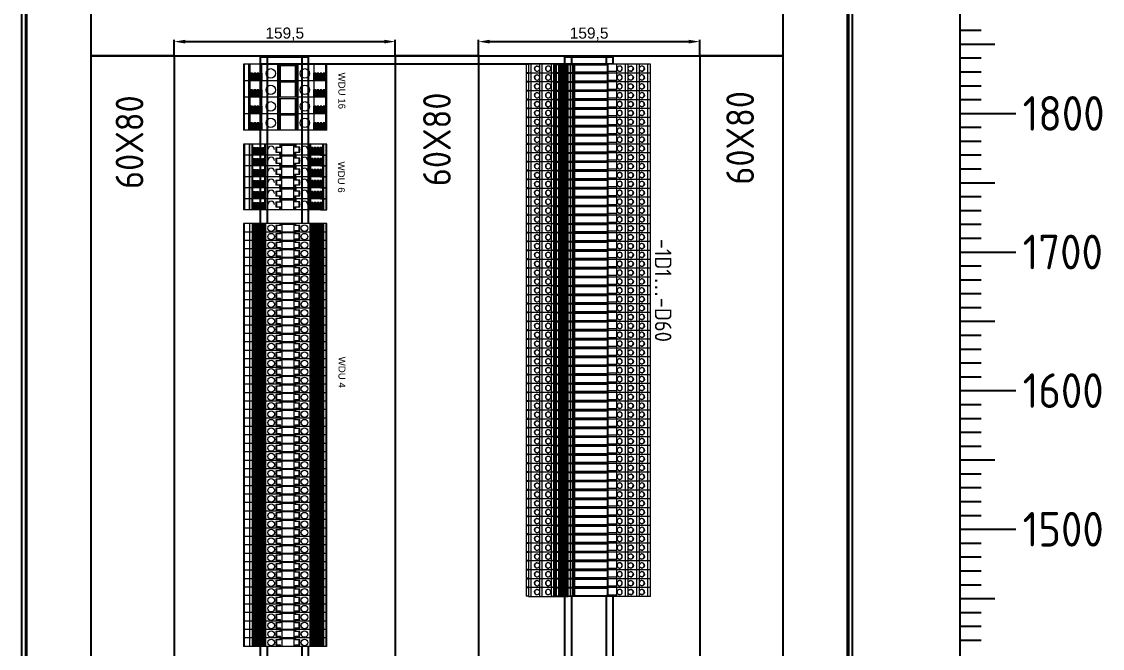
# Model space of a CAD drawing. Header units: millimetres. Extents: x 41350 to 54029, y 25852 to 34717.
# Drawn here: x 51174 to 51953, y 33180 to 33632 of the extents above; entities that cross this region are included whole.
import ezdxf
from ezdxf.enums import TextEntityAlignment as Align

# ---------------------------------------------------------------- set-up
doc = ezdxf.new("R2010")
doc.units = ezdxf.units.MM
doc.set_wipeout_variables(frame=1)
doc.layers.add('! NO PLOT !', color=7, linetype='Continuous', true_color=0xff75dd, plot=False)
doc.layers.add('000-PI-Oprema', color=30, linetype='Continuous', lineweight=5)
doc.layers.add('SI-ORMAR-Tekst', color=7, linetype='Continuous', lineweight=5)
for name, color, linetype in [('000-PI-ORMAR', 2, 'Continuous'), ('002-PI-Kabelska kanalica', 150, 'Continuous'), ('004-PI-DIN Šina', 3, 'Continuous')]:
    doc.layers.add(name, color=color, linetype=linetype)
doc.styles.add('PI0', font='isocpeur.ttf', dxfattribs={"width": 0.9})
doc.styles.get("Standard").update_dxf_attribs({"font": 'arial.ttf'})
doc.dimstyles.new('ISO-25-lb', dxfattribs={"dimtxt": 8, "dimasz": 8, "dimexe": 1.25, "dimexo": 0.625, "dimtad": 1, "dimtxsty": 'Standard', "dimcen": 5, "dimadec": 0, "dimazin": 0, "dimtfac": 1, "dimtmove": 0, "dimatfit": 3, "dimfxl": 1, "dimarcsym": 0})

# ---------------------------------------------------------------- blocks, each defined once
blk = doc.blocks.new('TERMSERIES TRS 230VUC 1CO')
blk.add_wipeout([(-3.2, 42.73), (3.2, 42.73), (3.2, -45.25), (2.9, -45.25), (2.9, -46.82), (-3.2, -46.77)]).dxf.layer = '000-PI-Oprema'
at = {"layer": '000-PI-Oprema'}
for p, q in [((3.2, 42.73), (-3.2, 42.73)), ((-3.2, 42.73), (-3.2, -16.07)), ((3.2, 42.73), (-3.2, 42.73)), ((3.2, 40.78), (-3.2, 40.78)), ((3.2, 42.73), (3.2, -16.07)), ((3.2, 34.73), (-3.2, 34.73)), ((3.2, 34.73), (-3.2, 34.73)), ((3.2, 32.78), (-3.2, 32.78)), ((3.2, 26.73), (-3.2, 26.73)), ((3.2, 26.73), (-3.2, 26.73)), ((3.2, 24.78), (-3.2, 24.78)), ((-3.2, 18.24), (3.2, 18.24)), ((1.9, 12.02), (1.9, 18.24)), ((-3.2, 12.02), (1.9, 12.02)), ((-3.2, 12.02), (1.9, 12.02)), ((-3.2, 12.01), (-2.6, 12.01)), ((-3.2, 10.94), (-2.6, 10.94)), ((-2.6, 12.01), (-2.6, -12.01)), ((2.6, 11.94), (-2.6, 11.94)), ((2.4, 11.84), (-2.6, 11.84)), ((1.9, 12.02), (3.2, 12.02)), ((2.4, -12.01), (2.4, 11.84)), ((3.2, 12.01), (2.6, 12.01)), ((2.6, 12.01), (2.6, 10.94)), ((2.6, 10.94), (3.2, 10.94)), ((-3.05, -15.06), (-3.2, -15.06)), ((-3.05, -12.01), (3.05, -12.01)), ((-3.05, -12.02), (3.05, -12.02)), ((-3.05, -12.12), (3.05, -12.12)), ((3.05, -12.18), (-3.05, -12.18)), ((-3.05, -12.2), (-3.05, -12.21)), ((-3.05, -12.31), (3.05, -12.31)), ((3.05, -12.41), (-3.05, -12.41)), ((-3.05, -12.43), (-3.05, -12.43)), ((-3.05, -12.53), (3.05, -12.53)), ((3.05, -12.62), (-3.05, -12.62)), ((-3.05, -12.64), (-3.05, -12.64)), ((-3.05, -12.74), (3.05, -12.74)), ((3.05, -12.81), (-3.05, -12.81)), ((-3.05, -12.82), (-3.05, -12.82)), ((3.05, -12.92), (-3.05, -12.92)), ((3.05, -12.98), (-3.05, -12.98)), ((-3.05, -12.99), (-3.05, -12.99)), ((3.05, -13.08), (-3.05, -13.08)), ((3.05, -13.13), (-3.05, -13.13)), ((3.05, -13.23), (-3.05, -13.23)), ((3.05, -13.26), (-3.05, -13.26)), ((3.05, -13.35), (-3.05, -13.35)), ((3.05, -13.37), (-3.05, -13.37)), ((3.05, -13.45), (-3.05, -13.45)), ((-3.05, -13.45), (-3.05, -13.47)), ((3.05, -13.47), (-3.05, -13.47)), ((-3.05, -15.15), (3.05, -15.15)), ((-3.05, -16.81), (-3.05, -15.18)), ((3.05, -12.21), (3.05, -12.2)), ((3.05, -12.43), (3.05, -12.43)), ((3.05, -12.64), (3.05, -12.64)), ((3.05, -12.82), (3.05, -12.82)), ((3.05, -12.99), (3.05, -12.99)), ((3.05, -13.47), (3.05, -13.45)), ((3.05, -15.06), (3.2, -15.06)), ((3.05, -15.22), (3.05, -16.81)), ((-3.2, -16.12), (-3.05, -16.12)), ((-3.05, -16.12), (-3.2, -16.12)), ((-3.2, -16.52), (-3.2, -16.7)), ((-3.05, -16.52), (-3.2, -16.52)), ((-3.2, -16.7), (-3.05, -16.7)), ((-3.2, -17.23), (-3.2, -37.25)), ((-3.05, -17.23), (-3.2, -17.23)), ((-3.05, -16.81), (3.05, -16.81)), ((-3.05, -17.01), (3.05, -17.01)), ((-3.05, -17.01), (-3.05, -17.65)), ((-3.05, -17.65), (3.05, -17.65)), ((-3.05, -17.75), (3.05, -17.75)), ((-3.05, -19.5), (-3.05, -17.75)), ((3.05, -17.99), (-3.05, -17.99)), ((3.05, -18.96), (-3.05, -18.96)), ((3.05, -19.26), (-3.05, -19.26)), ((3.05, -19.5), (-3.05, -19.5)), ((-3.05, -19.59), (3.05, -19.59)), ((-3.05, -19.59), (-3.05, -20.73)), ((3.05, -20.73), (-3.05, -20.73)), ((-3.05, -20.82), (3.05, -20.82)), ((-3.05, -22.57), (-3.05, -20.82)), ((3.05, -21.06), (-3.05, -21.06)), ((-3.05, -21.36), (3.05, -21.36)), ((-3.05, -22.34), (3.05, -22.34)), ((3.05, -22.57), (-3.05, -22.57)), ((3.05, -22.67), (-3.05, -22.67)), ((-3.05, -22.67), (-3.05, -23.31)), ((3.05, -23.31), (-3.05, -23.31)), ((3.2, -16.12), (3.05, -16.12)), ((3.2, -16.12), (3.05, -16.12)), ((3.2, -16.52), (3.05, -16.52)), ((3.05, -16.7), (3.2, -16.7)), ((3.05, -17.65), (3.05, -17.01)), ((3.2, -17.23), (3.05, -17.23)), ((3.05, -17.75), (3.05, -19.5)), ((3.05, -20.73), (3.05, -19.59)), ((3.05, -20.82), (3.05, -22.57)), ((3.05, -23.31), (3.05, -22.67)), ((3.2, -16.12), (3.2, -16.12)), ((3.2, -45.25), (3.2, -16.52)), ((-3.05, -26.29), (-3.2, -26.29)), ((-3.05, -26.55), (-3.2, -26.55)), ((-3.05, -26.65), (-3.2, -26.65)), ((-3.2, -27.21), (-2.2, -27.21)), ((3.2, -28.76), (-3.2, -28.76)), ((-3.05, -23.51), (3.05, -23.51)), ((-3.05, -25.3), (-3.05, -23.51)), ((3.05, -25.27), (-3.05, -25.27)), ((-3.05, -25.3), (3.05, -25.3)), ((-3.05, -25.37), (3.05, -25.37)), ((3.05, -25.97), (-3.05, -25.97)), ((3.05, -26.7), (-3.05, -26.7)), ((-3.05, -26.94), (3.05, -26.94)), ((-2.2, -27.21), (-2.2, -26.94)), ((-2.2, -27.11), (2.2, -27.11)), ((2.2, -26.94), (2.2, -27.21)), ((3.2, -27.21), (2.2, -27.21)), ((3.05, -23.51), (3.05, -25.3)), ((3.05, -26.29), (3.2, -26.29)), ((3.05, -26.55), (3.2, -26.55)), ((3.2, -26.65), (3.05, -26.65)), ((3.2, -35.3), (-3.2, -35.3)), ((-3.2, -37.25), (3.2, -37.25)), ((-3.2, -37.25), (3.2, -37.25)), ((-3.2, -37.25), (-3.2, -45.25)), ((3.2, -43.3), (-3.2, -43.3)), ((-3.2, -45.25), (3.2, -45.25)), ((-3.2, -45.25), (3.2, -45.25)), ((-3.2, -45.25), (-3.2, -45.41)), ((2.9, -45.25), (2.9, -46.82)), ((-3.2, -46.82), (2.9, -46.82))]:
    blk.add_line(p, q, dxfattribs=at)
for centre, radius, start, end in [((-0.01, 36.54), 1.89, 89.65833, 253.83507), ((0, 36.37), 1.9, 89.91011, 176.8786), ((0, 36.37), 1.9, 0.07525, 90.09314), ((0, 28.37), 1.9, 89.91011, 176.8786), ((0, 28.37), 1.9, 0.07525, 90.09314), ((0, 20.37), 1.9, 89.91011, 176.8786), ((0, 20.37), 1.9, 0.07525, 90.09314), ((0.01, -39.06), 1.89, 269.65833, 73.83507)]:
    blk.add_arc(centre, radius, start, end, dxfattribs=at)
for points, knots in [([(0, 38.43), (0.21, 38.4), (0.64, 38.36), (1.21, 38.04), (1.64, 37.56), (1.89, 36.96), (1.92, 36.31), (1.74, 35.69), (1.36, 35.17), (0.92, 34.83), (0.6, 34.75), (0.49, 34.73)], [0, 0, 0, 0, 0.117041, 0.234077, 0.35126, 0.46854, 0.585659, 0.702612, 0.819652, 0.936895, 1, 1, 1, 1]), ([(-0.54, 26.73), (-0.57, 26.73), (-0.81, 26.77), (-1.21, 27.04), (-1.64, 27.51), (-1.89, 28.11), (-1.92, 28.76), (-1.74, 29.38), (-1.36, 29.9), (-0.83, 30.27), (-0.35, 30.41), (0.14, 30.44), (0.64, 30.35), (1.21, 30.04), (1.64, 29.56), (1.89, 28.96), (1.92, 28.31), (1.74, 27.69), (1.36, 27.17), (0.92, 26.83), (0.6, 26.75), (0.49, 26.73)], [0, 0, 0, 0, 0.008594, 0.067358, 0.126197, 0.185083, 0.243889, 0.302612, 0.361378, 0.420246, 0.479117, 0.497896, 0.556663, 0.615427, 0.674265, 0.733152, 0.791958, 0.85068, 0.909446, 0.968315, 1, 1, 1, 1]), ([(0, 18.64), (-0.13, 18.64), (-0.25, 18.65), (-0.49, 18.7), (-0.61, 18.73), (-0.84, 18.83), (-0.95, 18.89), (-1.16, 19.03), (-1.26, 19.11), (-1.52, 19.37), (-1.66, 19.58), (-1.85, 20.04), (-1.9, 20.29), (-1.9, 20.66), (-1.89, 20.78), (-1.84, 21.03), (-1.8, 21.14), (-1.71, 21.37), (-1.65, 21.48), (-1.51, 21.69), (-1.43, 21.78), (-1.26, 21.96), (-1.16, 22.04), (-0.95, 22.17), (-0.84, 22.23), (-0.61, 22.33), (-0.49, 22.36), (-0.25, 22.41), (-0.13, 22.43), (0.13, 22.43), (0.25, 22.41), (0.49, 22.37), (0.61, 22.33), (0.84, 22.23), (0.95, 22.18), (1.16, 22.04), (1.26, 21.96), (1.52, 21.7), (1.66, 21.49), (1.85, 21.03), (1.9, 20.78), (1.9, 20.41), (1.89, 20.29), (1.84, 20.04), (1.8, 19.93), (1.71, 19.7), (1.65, 19.58), (1.51, 19.38), (1.43, 19.28), (1.26, 19.11), (1.16, 19.03), (0.95, 18.89), (0.84, 18.83), (0.61, 18.73), (0.49, 18.7), (0.25, 18.65), (0.13, 18.64), (0, 18.64)], [0, 0, 0, 0, 0.03125, 0.03125, 0.0625, 0.0625, 0.09375, 0.09375, 0.125, 0.125, 0.1875, 0.1875, 0.25, 0.25, 0.28125, 0.28125, 0.3125, 0.3125, 0.34375, 0.34375, 0.375, 0.375, 0.40625, 0.40625, 0.4375, 0.4375, 0.46875, 0.46875, 0.5, 0.5, 0.53125, 0.53125, 0.5625, 0.5625, 0.59375, 0.59375, 0.625, 0.625, 0.6875, 0.6875, 0.75, 0.75, 0.78125, 0.78125, 0.8125, 0.8125, 0.84375, 0.84375, 0.875, 0.875, 0.90625, 0.90625, 0.9375, 0.9375, 0.96875, 0.96875, 1, 1, 1, 1]), ([(-3.05, -12.62), (-3.05, -12.62), (-3.05, -12.62), (-3.05, -12.63), (-3.05, -12.63), (-3.05, -12.64)], [0, 0, 0, 0, 0.129712, 0.564856, 1, 1, 1, 1]), ([(-3.05, -12.81), (-3.05, -12.81), (-3.05, -12.81), (-3.05, -12.81), (-3.05, -12.82), (-3.05, -12.82)], [0, 0, 0, 0, 0.017258, 0.508629, 1, 1, 1, 1]), ([(-3.05, -12.98), (-3.05, -12.98), (-3.05, -12.98), (-3.05, -12.99), (-3.05, -12.99)], [0, 0, 0, 0, 0.4372494, 1, 1, 1, 1]), ([(-3.05, -13.13), (-3.05, -13.13), (-3.05, -13.13), (-3.05, -13.14), (-3.05, -13.14)], [0, 0, 0, 0, 0.338036, 1, 1, 1, 1]), ([(-3.05, -15.13), (-3.05, -15.13), (-3.05, -15.15), (-3.05, -15.02), (-3.05, -14.79), (-3.05, -14.48), (-3.05, -14.14), (-3.05, -13.82), (-3.05, -13.57), (-3.05, -13.5), (-3.05, -13.47)], [0, 0, 0, 0, 0.062085, 0.196072, 0.33006, 0.464048, 0.598036, 0.732024, 0.866012, 1, 1, 1, 1]), ([(3.05, -12.64), (3.05, -12.63), (3.05, -12.63), (3.05, -12.62), (3.05, -12.62), (3.05, -12.62)], [0, 0, 0, 0, 0.435144, 0.870288, 1, 1, 1, 1]), ([(3.05, -12.82), (3.05, -12.82), (3.05, -12.81), (3.05, -12.81), (3.05, -12.81), (3.05, -12.81)], [0, 0, 0, 0, 0.491371, 0.982742, 1, 1, 1, 1]), ([(3.05, -12.99), (3.05, -12.99), (3.05, -12.98), (3.05, -12.98), (3.05, -12.98)], [0, 0, 0, 0, 0.562751, 1, 1, 1, 1]), ([(3.05, -13.14), (3.05, -13.14), (3.05, -13.13), (3.05, -13.13), (3.05, -13.13)], [0, 0, 0, 0, 0.661964, 1, 1, 1, 1]), ([(3.05, -13.47), (3.05, -13.5), (3.05, -13.57), (3.05, -13.82), (3.05, -14.14), (3.05, -14.48), (3.05, -14.79), (3.05, -15.02), (3.05, -15.15), (3.05, -15.13), (3.05, -15.13)], [0, 0, 0, 0, 0.133988, 0.267976, 0.401964, 0.535952, 0.66994, 0.803928, 0.937915, 1, 1, 1, 1]), ([(-3.2, -16.52), (-3.2, -16.42), (-3.2, -16.31), (-3.2, -16.16), (-3.2, -16.12), (-3.2, -16.12)], [0, 0, 0, 0, 0.5, 0.5, 1, 1, 1, 1]), ([(-3.2, -16.7), (-3.2, -16.74), (-3.2, -16.81), (-3.2, -16.92), (-3.2, -17.02), (-3.2, -17.13), (-3.2, -17.2), (-3.2, -17.23)], [0, 0, 0, 0, 0.2010596, 0.4005306, 0.5994694, 0.7989404, 1, 1, 1, 1]), ([(-3.05, -23.31), (-3.05, -23.31), (-3.05, -23.33), (-3.05, -23.41), (-3.05, -23.46), (-3.05, -23.51)], [0, 0, 0, 0, 0.5, 0.5, 1, 1, 1, 1]), ([(3.05, -23.51), (3.05, -23.46), (3.05, -23.41), (3.05, -23.33), (3.05, -23.31), (3.05, -23.31)], [0, 0, 0, 0, 0.5, 0.5, 1, 1, 1, 1]), ([(3.2, -16.12), (3.2, -16.12), (3.2, -16.17), (3.2, -16.31), (3.2, -16.42), (3.2, -16.52)], [0, 0, 0, 0, 0.5, 0.5, 1, 1, 1, 1]), ([(-3.05, -25.37), (-3.05, -25.4), (-3.05, -25.48), (-3.05, -25.71), (-3.05, -25.85), (-3.05, -25.97)], [0, 0, 0, 0, 0.5, 0.5, 1, 1, 1, 1]), ([(-3.05, -26.7), (-3.05, -26.74), (-3.05, -26.82), (-3.05, -26.9), (-3.05, -26.94), (-3.05, -26.94), (-3.05, -26.94)], [0, 0, 0, 0, 0.284617, 0.569234, 0.85385, 1, 1, 1, 1]), ([(0, -32.95), (-0.13, -32.95), (-0.25, -32.94), (-0.49, -32.89), (-0.61, -32.85), (-0.84, -32.76), (-0.95, -32.7), (-1.16, -32.56), (-1.26, -32.48), (-1.52, -32.22), (-1.66, -32.01), (-1.85, -31.55), (-1.9, -31.31), (-1.9, -30.94), (-1.89, -30.81), (-1.84, -30.57), (-1.8, -30.45), (-1.71, -30.22), (-1.65, -30.11), (-1.51, -29.9), (-1.43, -29.81), (-1.26, -29.63), (-1.16, -29.55), (-0.95, -29.41), (-0.84, -29.35), (-0.61, -29.26), (-0.49, -29.22), (-0.25, -29.17), (-0.13, -29.16), (0.13, -29.16), (0.25, -29.17), (0.49, -29.22), (0.61, -29.26), (0.84, -29.35), (0.95, -29.41), (1.16, -29.55), (1.26, -29.63), (1.52, -29.89), (1.66, -30.1), (1.85, -30.56), (1.9, -30.81), (1.9, -31.18), (1.89, -31.31), (1.84, -31.55), (1.8, -31.67), (1.71, -31.89), (1.65, -32.01), (1.51, -32.21), (1.43, -32.31), (1.26, -32.48), (1.16, -32.56), (0.95, -32.7), (0.84, -32.76), (0.61, -32.85), (0.49, -32.89), (0.25, -32.93), (0.13, -32.95), (0, -32.95)], [0, 0, 0, 0, 0.03125, 0.03125, 0.0625, 0.0625, 0.09375, 0.09375, 0.125, 0.125, 0.1875, 0.1875, 0.25, 0.25, 0.28125, 0.28125, 0.3125, 0.3125, 0.34375, 0.34375, 0.375, 0.375, 0.40625, 0.40625, 0.4375, 0.4375, 0.46875, 0.46875, 0.5, 0.5, 0.53125, 0.53125, 0.5625, 0.5625, 0.59375, 0.59375, 0.625, 0.625, 0.6875, 0.6875, 0.75, 0.75, 0.78125, 0.78125, 0.8125, 0.8125, 0.84375, 0.84375, 0.875, 0.875, 0.90625, 0.90625, 0.9375, 0.9375, 0.96875, 0.96875, 1, 1, 1, 1]), ([(-1.88, -31), (-1.85, -31.21), (-1.8, -31.67), (-1.37, -32.27), (-0.75, -32.7), (-0.25, -32.76), (0, -32.79)], [0, 0, 0, 0, 0.221372, 0.480915, 0.740457, 1, 1, 1, 1]), ([(0, -32.79), (0.25, -32.76), (0.75, -32.7), (1.37, -32.27), (1.79, -31.68), (1.85, -31.23), (1.87, -31.03)], [0, 0, 0, 0, 0.261752, 0.523504, 0.785256, 1, 1, 1, 1]), ([(3.05, -25.97), (3.05, -25.85), (3.05, -25.71), (3.05, -25.48), (3.05, -25.4), (3.05, -25.37)], [0, 0, 0, 0, 0.5, 0.5, 1, 1, 1, 1]), ([(3.05, -26.94), (3.05, -26.94), (3.05, -26.94), (3.05, -26.9), (3.05, -26.82), (3.05, -26.74), (3.05, -26.7)], [0, 0, 0, 0, 0.14615, 0.430766, 0.715383, 1, 1, 1, 1]), ([(0, -40.95), (-0.21, -40.93), (-0.64, -40.88), (-1.21, -40.56), (-1.64, -40.08), (-1.89, -39.48), (-1.92, -38.84), (-1.74, -38.21), (-1.36, -37.69), (-0.92, -37.35), (-0.6, -37.28), (-0.49, -37.25)], [0, 0, 0, 0, 0.117041, 0.234077, 0.35126, 0.46854, 0.585659, 0.702612, 0.819652, 0.936895, 1, 1, 1, 1]), ([(-3.2, -46.77), (-3.2, -46.73), (-3.2, -46.65), (-3.2, -46.45), (-3.2, -46.33), (-3.2, -46.07), (-3.2, -45.93), (-3.2, -45.66), (-3.2, -45.53), (-3.2, -45.41)], [0, 0, 0, 0, 0.25, 0.25, 0.5, 0.5, 0.75, 0.75, 1, 1, 1, 1]), ([(-1.88, -39), (-1.85, -39.21), (-1.8, -39.67), (-1.37, -40.27), (-0.75, -40.7), (-0.25, -40.76), (0, -40.79)], [0, 0, 0, 0, 0.221372, 0.480915, 0.740457, 1, 1, 1, 1]), ([(0, -40.79), (0.25, -40.76), (0.75, -40.7), (1.37, -40.27), (1.79, -39.68), (1.85, -39.23), (1.87, -39.03)], [0, 0, 0, 0, 0.261752, 0.523504, 0.785256, 1, 1, 1, 1]), ([(-3.2, -46.77), (-3.2, -46.79), (-3.2, -46.82), (-3.2, -46.82), (-3.2, -46.82)], [0, 0, 0, 0, 0.59716, 1, 1, 1, 1])]:
    blk.add_open_spline(points, degree=3, knots=knots, dxfattribs=at)
for points in [[(-3.05, -12.19), (-3.05, -12.18), (-3.05, -12.18), (-3.05, -12.2)], [(-3.05, -12.21), (-3.05, -12.23), (-3.05, -12.27), (-3.05, -12.31)], [(-3.05, -12.42), (-3.05, -12.41), (-3.05, -12.41), (-3.05, -12.43)], [(-3.05, -12.43), (-3.05, -12.45), (-3.05, -12.49), (-3.05, -12.53)], [(-3.05, -12.64), (-3.05, -12.66), (-3.05, -12.69), (-3.05, -12.74)], [(-3.05, -13.37), (-3.05, -13.38), (-3.05, -13.41), (-3.05, -13.45)], [(3.05, -12.2), (3.05, -12.18), (3.05, -12.18), (3.05, -12.19)], [(3.05, -12.31), (3.05, -12.27), (3.05, -12.23), (3.05, -12.21)], [(3.05, -12.43), (3.05, -12.41), (3.05, -12.41), (3.05, -12.42)], [(3.05, -12.53), (3.05, -12.49), (3.05, -12.45), (3.05, -12.43)], [(3.05, -12.74), (3.05, -12.69), (3.05, -12.66), (3.05, -12.64)], [(3.05, -13.45), (3.05, -13.41), (3.05, -13.38), (3.05, -13.37)], [(-3.05, -16.81), (-3.05, -16.86), (-3.05, -16.91), (-3.05, -16.94)], [(-3.05, -16.94), (-3.05, -16.99), (-3.05, -17.01), (-3.05, -17.01)], [(-3.05, -17.65), (-3.05, -17.7), (-3.05, -17.74), (-3.05, -17.75)], [(-3.05, -19.5), (-3.05, -19.51), (-3.05, -19.55), (-3.05, -19.59)], [(-3.05, -20.73), (-3.05, -20.77), (-3.05, -20.81), (-3.05, -20.82)], [(-3.05, -22.57), (-3.05, -22.59), (-3.05, -22.63), (-3.05, -22.67)], [(3.05, -16.94), (3.05, -16.91), (3.05, -16.86), (3.05, -16.81)], [(3.05, -17.01), (3.05, -17.01), (3.05, -16.99), (3.05, -16.94)], [(3.05, -17.75), (3.05, -17.74), (3.05, -17.7), (3.05, -17.65)], [(3.05, -19.59), (3.05, -19.55), (3.05, -19.51), (3.05, -19.5)], [(3.05, -20.82), (3.05, -20.81), (3.05, -20.77), (3.05, -20.73)], [(3.05, -22.67), (3.05, -22.63), (3.05, -22.59), (3.05, -22.57)], [(-3.05, -25.97), (-3.05, -26.23), (-3.05, -26.47), (-3.05, -26.7)], [(3.05, -26.7), (3.05, -26.47), (3.05, -26.23), (3.05, -25.97)]]:
    blk.add_open_spline(points, degree=3, dxfattribs=at)
blk = doc.blocks.new('*U543')
at = {"layer": '! NO PLOT !'}
blk.add_blockref('TERMSERIES TRS 230VUC 1CO', (0, 2.05), dxfattribs=at)
blk = doc.blocks.new('*U544')
at = {"layer": '! NO PLOT !', "color": 0, "linetype": 'ByBlock', "lineweight": -2, "transparency": 16777216}
blk.add_blockref('*U543', (0, 0), dxfattribs=at)
blk.add_blockref('*U543', (6.4, 0), dxfattribs=at)
blk.add_blockref('*U543', (12.8, 0), dxfattribs=at)
blk.add_blockref('*U543', (19.2, 0), dxfattribs=at)
blk.add_blockref('*U543', (25.6, 0), dxfattribs=at)
blk.add_blockref('*U543', (32, 0), dxfattribs=at)
blk.add_blockref('*U543', (38.4, 0), dxfattribs=at)
blk.add_blockref('*U543', (44.8, 0), dxfattribs=at)
blk.add_blockref('*U543', (51.2, 0), dxfattribs=at)
blk.add_blockref('*U543', (57.6, 0), dxfattribs=at)
blk.add_blockref('*U543', (64, 0), dxfattribs=at)
blk.add_blockref('*U543', (70.4, 0), dxfattribs=at)
blk.add_blockref('*U543', (76.8, 0), dxfattribs=at)
blk.add_blockref('*U543', (83.2, 0), dxfattribs=at)
blk.add_blockref('*U543', (89.6, 0), dxfattribs=at)
blk.add_blockref('*U543', (96, 0), dxfattribs=at)
blk.add_blockref('*U543', (102.4, 0), dxfattribs=at)
blk.add_blockref('*U543', (108.8, 0), dxfattribs=at)
blk.add_blockref('*U543', (115.2, 0), dxfattribs=at)
blk.add_blockref('*U543', (121.6, 0), dxfattribs=at)
blk.add_blockref('*U543', (128, 0), dxfattribs=at)
blk.add_blockref('*U543', (134.4, 0), dxfattribs=at)
blk.add_blockref('*U543', (140.8, 0), dxfattribs=at)
blk.add_blockref('*U543', (147.2, 0), dxfattribs=at)
blk.add_blockref('*U543', (153.6, 0), dxfattribs=at)
blk.add_blockref('*U543', (160, 0), dxfattribs=at)
blk.add_blockref('*U543', (166.4, 0), dxfattribs=at)
blk.add_blockref('*U543', (172.8, 0), dxfattribs=at)
blk.add_blockref('*U543', (179.2, 0), dxfattribs=at)
blk.add_blockref('*U543', (185.6, 0), dxfattribs=at)
blk.add_blockref('*U543', (192, 0), dxfattribs=at)
blk.add_blockref('*U543', (198.4, 0), dxfattribs=at)
blk.add_blockref('*U543', (204.8, 0), dxfattribs=at)
blk.add_blockref('*U543', (211.2, 0), dxfattribs=at)
blk.add_blockref('*U543', (217.6, 0), dxfattribs=at)
blk.add_blockref('*U543', (224, 0), dxfattribs=at)
blk.add_blockref('*U543', (230.4, 0), dxfattribs=at)
blk.add_blockref('*U543', (236.8, 0), dxfattribs=at)
blk.add_blockref('*U543', (243.2, 0), dxfattribs=at)
blk.add_blockref('*U543', (249.6, 0), dxfattribs=at)
blk.add_blockref('*U543', (256, 0), dxfattribs=at)
blk.add_blockref('*U543', (262.4, 0), dxfattribs=at)
blk.add_blockref('*U543', (268.8, 0), dxfattribs=at)
blk.add_blockref('*U543', (275.2, 0), dxfattribs=at)
blk.add_blockref('*U543', (281.6, 0), dxfattribs=at)
blk.add_blockref('*U543', (288, 0), dxfattribs=at)
blk.add_blockref('*U543', (294.4, 0), dxfattribs=at)
blk.add_blockref('*U543', (300.8, 0), dxfattribs=at)
blk.add_blockref('*U543', (307.2, 0), dxfattribs=at)
blk.add_blockref('*U543', (313.6, 0), dxfattribs=at)
blk.add_blockref('*U543', (320, 0), dxfattribs=at)
blk.add_blockref('*U543', (326.4, 0), dxfattribs=at)
blk.add_blockref('*U543', (332.8, 0), dxfattribs=at)
blk.add_blockref('*U543', (339.2, 0), dxfattribs=at)
blk.add_blockref('*U543', (345.6, 0), dxfattribs=at)
blk.add_blockref('*U543', (352, 0), dxfattribs=at)
blk.add_blockref('*U543', (358.4, 0), dxfattribs=at)
blk.add_blockref('*U543', (364.8, 0), dxfattribs=at)
blk.add_blockref('*U543', (371.2, 0), dxfattribs=at)
blk.add_blockref('*U543', (377.6, 0), dxfattribs=at)
blk = doc.blocks.new('SKALA_2100')
for p, q in [((6091.94, 12435.39), (6091.94, 13135.39)), ((6091.94, 12895.39), (6106.94, 12895.39)), ((6091.94, 12885.39), (6116.94, 12885.39)), ((6091.94, 12875.39), (6106.94, 12875.39)), ((6091.94, 12865.39), (6106.94, 12865.39)), ((6091.94, 12855.39), (6106.94, 12855.39)), ((6091.94, 12845.39), (6106.94, 12845.39)), ((6091.94, 12835.39), (6131.94, 12835.39)), ((6091.94, 12825.39), (6106.94, 12825.39)), ((6091.94, 12815.39), (6106.94, 12815.39)), ((6091.94, 12805.39), (6106.94, 12805.39)), ((6091.94, 12795.39), (6106.94, 12795.39)), ((6091.94, 12785.39), (6116.94, 12785.39)), ((6091.94, 12775.39), (6106.94, 12775.39)), ((6091.94, 12765.39), (6106.94, 12765.39)), ((6091.94, 12755.39), (6106.94, 12755.39)), ((6091.94, 12745.39), (6106.94, 12745.39)), ((6091.94, 12735.39), (6131.94, 12735.39)), ((6091.94, 12725.39), (6106.94, 12725.39)), ((6091.94, 12715.39), (6106.94, 12715.39)), ((6091.94, 12705.39), (6106.94, 12705.39)), ((6091.94, 12695.39), (6106.94, 12695.39)), ((6091.94, 12685.39), (6116.94, 12685.39)), ((6091.94, 12675.39), (6106.94, 12675.39)), ((6091.94, 12665.39), (6106.94, 12665.39)), ((6091.94, 12655.39), (6106.94, 12655.39)), ((6091.94, 12645.39), (6106.94, 12645.39)), ((6091.94, 12635.39), (6131.94, 12635.39)), ((6091.94, 12625.39), (6106.94, 12625.39)), ((6091.94, 12615.39), (6106.94, 12615.39)), ((6091.94, 12605.39), (6106.94, 12605.39)), ((6091.94, 12595.39), (6106.94, 12595.39)), ((6091.94, 12585.39), (6116.94, 12585.39)), ((6091.94, 12575.39), (6106.94, 12575.39)), ((6091.94, 12565.39), (6106.94, 12565.39)), ((6091.94, 12555.39), (6106.94, 12555.39)), ((6091.94, 12545.39), (6106.94, 12545.39)), ((6091.94, 12535.39), (6131.94, 12535.39)), ((6091.94, 12525.39), (6106.94, 12525.39)), ((6091.94, 12515.39), (6106.94, 12515.39)), ((6091.94, 12505.39), (6106.94, 12505.39)), ((6091.94, 12495.39), (6106.94, 12495.39)), ((6091.94, 12485.39), (6116.94, 12485.39)), ((6091.94, 12475.39), (6106.94, 12475.39)), ((6091.94, 12465.39), (6106.94, 12465.39)), ((6091.94, 12455.39), (6106.94, 12455.39))]:
    blk.add_line(p, q)
at = {"style": 'PI0', "width": 0.9}
for s, p in [('1800', (6136.91, 12835.39)), ('1700', (6136.91, 12735.39)), ('1600', (6136.91, 12635.39)), ('1500', (6136.91, 12535.39))]:
    blk.add_text(s, height=25, dxfattribs=at).set_placement(p, align=Align.MIDDLE_LEFT)
blk = doc.blocks.new('8606.000_back')
at = {"layer": '000-PI-ORMAR'}
for p, q in [((47606.03, 38573.17), (47606.03, 36588.67)), ((48198.03, 36588.67), (48198.03, 38573.17)), ((47602.52, 38552.67), (47602.52, 36601.67)), ((47605.24, 38552.67), (47605.24, 36601.67)), ((47606.02, 36601.67), (47606.02, 38552.53)), ((48198.8, 38552.67), (48198.8, 36601.67)), ((48201.52, 38552.67), (48201.52, 36601.67))]:
    blk.add_line(p, q, dxfattribs=at)
blk = doc.blocks.new('8606.000_montažna')
at = {"layer": '000-PI-ORMAR'}
for p, q in [((50683.39, 38449.42), (50683.39, 36559.42)), ((51182.39, 38449.42), (51182.39, 36559.42))]:
    blk.add_line(p, q, dxfattribs=at)
blk = doc.blocks.new('*U716')
at = {"layer": '002-PI-Kabelska kanalica'}
for p, q in [((-20, -100), (-20, 1412)), ((40, -100), (40, 1412)), ((-20, -100), (40, -100))]:
    blk.add_line(p, q, dxfattribs=at)
blk = doc.blocks.new('*U270')
at = {"layer": '002-PI-Kabelska kanalica'}
for p, q in [((-20, 399), (80, 399)), ((-20, -100), (-20, 399)), ((80, -100), (80, 399)), ((-20, -100), (80, -100))]:
    blk.add_line(p, q, dxfattribs=at)
blk = doc.blocks.new('*D732')
at = {"layer": '! NO PLOT !', "color": 0, "linetype": 'Continuous', "lineweight": -2, "ltscale": 0.25, "transparency": 16777216}
for p, q in [((51503.4, 33608.15), (51503.4, 33619.08)), ((51511.4, 33617.83), (51654.9, 33617.83)), ((51662.9, 33608.15), (51662.9, 33619.08))]:
    blk.add_line(p, q, dxfattribs=at)
at = {"layer": '! NO PLOT !', "color": 0, "ltscale": 0.25, "transparency": 16777216}
for points in [[(51511.4, 33619.16), (51511.4, 33616.5), (51503.4, 33617.83)], [(51654.9, 33619.16), (51654.9, 33616.5), (51662.9, 33617.83)]]:
    blk.add_solid(points, dxfattribs=at)
at = {"layer": 'Defpoints', "color": 0, "ltscale": 0.25, "transparency": 16777216}
for p in [(51662.9, 33617.83), (51503.4, 33607.53), (51662.9, 33607.53)]:
    blk.add_point(p, dxfattribs=at)
at = {"layer": '! NO PLOT !', "color": 0, "ltscale": 0.25, "transparency": 16777216, "insert": (51583.15, 33623.26), "char_height": 8, "attachment_point": 5}
blk.add_mtext('159,5', dxfattribs=at)
blk = doc.blocks.new('*U740')
at = {"layer": '004-PI-DIN Šina'}
blk.add_lwpolyline([(1510, -17.5), (1510, 17.5), (0, 17.5), (0, -17.5)], close=True, dxfattribs=at)
for points in [[(0, 12.5), (1510, 12.5)], [(0, -12.5), (1510, -12.5)]]:
    blk.add_lwpolyline(points, dxfattribs=at)
blk = doc.blocks.new('*D755')
at = {"layer": '! NO PLOT !', "color": 0, "linetype": 'Continuous', "lineweight": -2, "ltscale": 0.25, "transparency": 16777216}
for p, q in [((51283.9, 33608.15), (51283.9, 33619.08)), ((51291.9, 33617.83), (51435.4, 33617.83)), ((51443.4, 33608.15), (51443.4, 33619.08))]:
    blk.add_line(p, q, dxfattribs=at)
at = {"layer": '! NO PLOT !', "color": 0, "ltscale": 0.25, "transparency": 16777216}
for points in [[(51291.9, 33619.16), (51291.9, 33616.5), (51283.9, 33617.83)], [(51435.4, 33619.16), (51435.4, 33616.5), (51443.4, 33617.83)]]:
    blk.add_solid(points, dxfattribs=at)
at = {"layer": 'Defpoints', "color": 0, "ltscale": 0.25, "transparency": 16777216}
for p in [(51443.4, 33617.83), (51283.9, 33607.53), (51443.4, 33607.53)]:
    blk.add_point(p, dxfattribs=at)
at = {"layer": '! NO PLOT !', "color": 0, "ltscale": 0.25, "transparency": 16777216, "insert": (51363.65, 33623.26), "char_height": 8, "attachment_point": 5}
blk.add_mtext('159,5', dxfattribs=at)
blk = doc.blocks.new('WDU 16')
at = {"layer": '000-PI-Oprema'}
for p, q in [((5.95, 28), (-5.95, 28)), ((-5.95, 28), (-5.95, -27.42)), ((5.95, 27.59), (-5.95, 27.59)), ((-5.95, 27.42), (5.95, 27.42)), ((-5.95, 27.21), (5.95, 27.21)), ((5.95, 26.75), (0.6, 26.75)), ((0.6, 26.75), (0.6, 25.39)), ((0.6, 26.65), (5.95, 26.65)), ((5.95, 25.96), (0.6, 25.96)), ((5.95, 25.82), (0.6, 25.82)), ((5.95, 25.58), (0.6, 25.58)), ((5.95, 25.42), (0.6, 25.42)), ((0.6, 25.39), (5.95, 25.39)), ((5.95, 24.56), (0.6, 24.56)), ((0.6, 24.56), (0.6, 23.2)), ((0.6, 24.46), (5.95, 24.46)), ((5.95, 23.77), (0.6, 23.77)), ((5.95, 23.63), (0.6, 23.63)), ((5.95, 23.39), (0.6, 23.39)), ((5.95, 28), (5.95, 25.45)), ((5.95, 25.42), (5.95, 23.26)), ((-5.95, 18.65), (5.95, 18.65)), ((5.95, 23.23), (0.6, 23.23)), ((0.6, 23.2), (5.95, 23.2)), ((5.95, 22.37), (0.6, 22.37)), ((0.6, 22.37), (0.6, 21.01)), ((0.6, 22.26), (5.95, 22.26)), ((5.95, 21.58), (0.6, 21.58)), ((5.95, 21.44), (0.6, 21.44)), ((5.95, 21.2), (0.6, 21.2)), ((5.95, 21.04), (0.6, 21.04)), ((0.6, 21.01), (5.95, 21.01)), ((5.95, 20.18), (0.6, 20.18)), ((0.6, 20.18), (0.6, 18.82)), ((0.6, 20.07), (5.95, 20.07)), ((5.95, 19.39), (0.6, 19.39)), ((5.95, 19.24), (0.6, 19.24)), ((5.95, 19.01), (0.6, 19.01)), ((5.95, 18.85), (0.6, 18.85)), ((0.6, 18.82), (5.95, 18.82)), ((5.95, 23.23), (5.95, 21.07)), ((5.95, 21.04), (5.95, 18.88)), ((5.95, 18.85), (5.95, -18.85)), ((5.95, 7.55), (-5.95, 7.55)), ((-5.95, 6.8), (5.95, 6.8)), ((-4.85, 6.8), (-4.85, -6.8)), ((5.95, 6.09), (-4.85, 6.09)), ((-4.85, 5.22), (5.95, 5.22)), ((5.95, -6.8), (-5.95, -6.8)), ((-5.95, -7.55), (5.95, -7.55)), ((5.95, -5.22), (-4.85, -5.22)), ((-4.85, -6.09), (5.95, -6.09)), ((5.95, -18.65), (-5.95, -18.65)), ((5.95, -18.82), (0.6, -18.82)), ((0.6, -18.82), (0.6, -20.18)), ((0.6, -18.85), (5.95, -18.85)), ((0.6, -19.01), (5.95, -19.01)), ((0.6, -19.25), (5.95, -19.25)), ((0.6, -19.39), (5.95, -19.39)), ((5.95, -20.07), (0.6, -20.07)), ((0.6, -20.18), (5.95, -20.18)), ((5.95, -21.01), (0.6, -21.01)), ((0.6, -21.01), (0.6, -22.37)), ((0.6, -21.04), (5.95, -21.04)), ((0.6, -21.2), (5.95, -21.2)), ((0.6, -21.44), (5.95, -21.44)), ((0.6, -21.58), (5.95, -21.58)), ((5.95, -22.26), (0.6, -22.26)), ((0.6, -22.37), (5.95, -22.37)), ((5.95, -23.2), (0.6, -23.2)), ((0.6, -23.2), (0.6, -24.56)), ((0.6, -23.23), (5.95, -23.23)), ((5.95, -18.88), (5.95, -21.04)), ((5.95, -21.07), (5.95, -23.23)), ((5.95, -23.26), (5.95, -25.42)), ((5.95, -27.21), (-5.95, -27.21)), ((5.95, -27.42), (-5.95, -27.42)), ((-5.95, -27.59), (5.95, -27.59)), ((-5.95, -27.59), (-5.95, -32)), ((-5.95, -28), (5.95, -28)), ((-5.95, -28.46), (5.95, -28.46)), ((0.6, -23.39), (5.95, -23.39)), ((0.6, -23.63), (5.95, -23.63)), ((0.6, -23.77), (5.95, -23.77)), ((5.95, -24.46), (0.6, -24.46)), ((0.6, -24.56), (5.95, -24.56)), ((5.95, -25.39), (0.6, -25.39)), ((0.6, -25.39), (0.6, -26.75)), ((0.6, -25.42), (5.95, -25.42)), ((0.6, -25.58), (5.95, -25.58)), ((0.6, -25.82), (5.95, -25.82)), ((0.6, -25.96), (5.95, -25.96)), ((5.95, -26.65), (0.6, -26.65)), ((0.6, -26.75), (5.95, -26.75)), ((5.95, -25.45), (5.95, -27.42)), ((5.95, -27.59), (5.95, -32)), ((5.95, -31.25), (-5.95, -31.25)), ((-5.95, -32), (5.95, -32))]:
    blk.add_line(p, q, dxfattribs=at)
for centre in [(0.65, 12.3), (0.65, -12.3)]:
    blk.add_circle(centre, 3.4, dxfattribs=at)
for points in [[(-5.95, -27.59), (-5.95, -27.53), (-5.95, -27.46), (-5.95, -27.42)], [(5.95, -27.42), (5.95, -27.46), (5.95, -27.53), (5.95, -27.59)]]:
    blk.add_open_spline(points, degree=3, dxfattribs=at)
blk = doc.blocks.new('*U773')
at = {"layer": '! NO PLOT !'}
blk.add_blockref('WDU 16', (0, 2), dxfattribs=at)
blk = doc.blocks.new('*U774')
at = {"layer": '! NO PLOT !', "color": 0, "linetype": 'ByBlock', "lineweight": -2, "transparency": 16777216}
blk.add_blockref('*U773', (0, 0), dxfattribs=at)
blk.add_blockref('*U773', (11.9, 0), dxfattribs=at)
blk.add_blockref('*U773', (23.8, 0), dxfattribs=at)
blk.add_blockref('*U773', (35.7, 0), dxfattribs=at)
blk = doc.blocks.new('WDU 6')
at = {"layer": '000-PI-Oprema'}
for p, q in [((3.95, 27.37), (-3.95, 27.37)), ((-3.95, 27.37), (-3.95, -32.63)), ((3.95, 27.11), (-3.95, 27.11)), ((3.95, 25.37), (-3.95, 25.37)), ((-3.95, 25.15), (3.95, 25.15)), ((3.95, 24.8), (-3.95, 24.8)), ((3.95, 24.58), (-3.95, 24.58)), ((3.95, 24.14), (-1.4, 24.14)), ((-1.4, 24.14), (-1.4, 22.76)), ((3.95, 24.02), (-1.4, 24.02)), ((3.95, 22.82), (3.95, 27.37)), ((3.95, 16.03), (-3.95, 16.03)), ((3.95, 15.96), (-3.95, 15.96)), ((3.95, 23.34), (-1.4, 23.34)), ((3.95, 23.19), (-1.4, 23.19)), ((3.95, 22.96), (-1.4, 22.96)), ((3.95, 22.79), (-1.4, 22.79)), ((3.95, 22.76), (-1.4, 22.76)), ((-1.4, 21.94), (-1.4, 20.57)), ((3.95, 21.94), (-1.4, 21.94)), ((3.95, 21.83), (-1.4, 21.83)), ((3.95, 21.14), (-1.4, 21.14)), ((3.95, 21), (-1.4, 21)), ((3.95, 20.76), (-1.4, 20.76)), ((3.95, 20.6), (-1.4, 20.6)), ((3.95, 20.57), (-1.4, 20.57)), ((3.95, 19.75), (-1.4, 19.75)), ((-1.4, 19.75), (-1.4, 18.38)), ((3.95, 19.64), (-1.4, 19.64)), ((3.95, 18.95), (-1.4, 18.95)), ((3.95, 18.81), (-1.4, 18.81)), ((3.95, 18.57), (-1.4, 18.57)), ((3.95, 18.41), (-1.4, 18.41)), ((3.95, 18.38), (-1.4, 18.38)), ((3.95, 17.56), (-1.4, 17.56)), ((-1.4, 17.56), (-1.4, 16.19)), ((3.95, 17.44), (-1.4, 17.44)), ((3.95, 16.76), (-1.4, 16.76)), ((3.95, 16.62), (-1.4, 16.62)), ((3.95, 16.38), (-1.4, 16.38)), ((3.95, 16.22), (-1.4, 16.22)), ((3.95, 16.19), (-1.4, 16.19)), ((3.95, 22.76), (3.95, 21.94)), ((3.95, 21.83), (3.95, 20.63)), ((3.95, 20.57), (3.95, 19.75)), ((3.95, 19.64), (3.95, 18.43)), ((3.95, 18.38), (3.95, 17.56)), ((3.95, 17.44), (3.95, -17.44)), ((3.95, 15.42), (-3.95, 15.42)), ((-1.68, 8.12), (-1.68, 5.12)), ((1.88, 8.12), (-1.68, 8.12)), ((-1.17, 8.12), (-1.17, 7.37)), ((1.88, 4.37), (1.88, 8.12)), ((-3.95, 5.12), (-1.68, 5.12)), ((-3.95, 4.37), (-1.68, 4.37)), ((-3.25, -5.63), (-3.25, 4.37)), ((3.95, 3.77), (-3.25, 3.77)), ((-1.68, 7.37), (1.88, 7.37)), ((3.95, 5.12), (1.88, 5.12)), ((3.95, 4.37), (1.88, 4.37)), ((-3.95, -5.63), (-1.68, -5.63)), ((-3.95, -6.38), (-1.68, -6.38)), ((3.95, -5.03), (-3.25, -5.03)), ((-1.68, -9.38), (-1.68, -5.63)), ((1.88, -9.38), (1.88, -5.63)), ((1.88, -5.63), (3.95, -5.63)), ((3.95, -6.38), (1.88, -6.38)), ((1.88, -8.63), (-1.68, -8.63)), ((-1.68, -9.38), (1.88, -9.38)), ((-1.17, -9.38), (-1.17, -8.63)), ((3.95, -16.68), (-3.95, -16.68)), ((3.95, -17.21), (-3.95, -17.21)), ((-3.95, -17.29), (3.95, -17.29)), ((3.95, -17.44), (-1.4, -17.44)), ((-1.4, -18.82), (-1.4, -17.44)), ((-1.4, -17.47), (3.95, -17.47)), ((3.95, -17.63), (-1.4, -17.63)), ((3.95, -17.87), (-1.4, -17.87)), ((3.95, -18.01), (-1.4, -18.01)), ((3.95, -18.7), (-1.4, -18.7)), ((3.95, -18.82), (-1.4, -18.82)), ((3.95, -19.64), (-1.4, -19.64)), ((-1.4, -21.01), (-1.4, -19.64)), ((-1.4, -19.67), (3.95, -19.67)), ((3.95, -19.83), (-1.4, -19.83)), ((3.95, -20.07), (-1.4, -20.07)), ((3.95, -20.21), (-1.4, -20.21)), ((3.95, -20.89), (-1.4, -20.89)), ((3.95, -21.01), (-1.4, -21.01)), ((3.95, -21.83), (-1.4, -21.83)), ((-1.4, -23.2), (-1.4, -21.83)), ((-1.4, -21.86), (3.95, -21.86)), ((3.95, -22.02), (-1.4, -22.02)), ((3.95, -22.26), (-1.4, -22.26)), ((3.95, -22.4), (-1.4, -22.4)), ((3.95, -23.08), (-1.4, -23.08)), ((3.95, -23.2), (-1.4, -23.2)), ((3.95, -17.47), (3.95, -25.28)), ((3.95, -25.84), (-3.95, -25.84)), ((-3.95, -26.05), (3.95, -26.05)), ((-3.95, -26.4), (3.95, -26.4)), ((-3.95, -26.63), (3.95, -26.63)), ((-3.95, -28.37), (3.95, -28.37)), ((-3.95, -28.63), (3.95, -28.63)), ((3.95, -24.02), (-1.4, -24.02)), ((-1.4, -25.39), (-1.4, -24.02)), ((-1.4, -24.05), (3.95, -24.05)), ((3.95, -24.21), (-1.4, -24.21)), ((3.95, -24.45), (-1.4, -24.45)), ((3.95, -24.59), (-1.4, -24.59)), ((3.95, -25.28), (-1.4, -25.28)), ((3.95, -25.39), (-1.4, -25.39)), ((3.95, -25.39), (3.95, -32.63)), ((-3.95, -31.88), (3.95, -31.88)), ((-3.95, -32.63), (3.95, -32.63))]:
    blk.add_line(p, q, dxfattribs=at)
for centre in [(0.05, 11.4), (0.05, -12.65)]:
    blk.add_arc(centre, 2.36, 90, 270, dxfattribs=at)
for points, knots in [([(3.95, 22.79), (3.95, 22.79), (3.95, 22.79), (3.95, 22.78), (3.95, 22.77), (3.95, 22.76)], [0, 0, 0, 0, 0.209734, 0.608985, 1, 1, 1, 1]), ([(3.95, 21.94), (3.95, 21.94), (3.95, 21.92), (3.95, 21.89), (3.95, 21.86), (3.95, 21.84), (3.95, 21.83)], [0, 0, 0, 0, 0.244273, 0.499678, 0.752446, 1, 1, 1, 1]), ([(3.95, 20.6), (3.95, 20.6), (3.95, 20.6), (3.95, 20.59), (3.95, 20.58), (3.95, 20.57)], [0, 0, 0, 0, 0.209734, 0.608985, 1, 1, 1, 1]), ([(3.95, 19.75), (3.95, 19.74), (3.95, 19.73), (3.95, 19.7), (3.95, 19.67), (3.95, 19.65), (3.95, 19.64)], [0, 0, 0, 0, 0.244273, 0.499678, 0.752446, 1, 1, 1, 1]), ([(3.95, 18.41), (3.95, 18.41), (3.95, 18.41), (3.95, 18.4), (3.95, 18.39), (3.95, 18.38)], [0, 0, 0, 0, 0.209734, 0.608985, 1, 1, 1, 1]), ([(3.95, 17.56), (3.95, 17.55), (3.95, 17.54), (3.95, 17.51), (3.95, 17.47), (3.95, 17.45), (3.95, 17.44)], [0, 0, 0, 0, 0.244273, 0.499678, 0.752446, 1, 1, 1, 1]), ([(-1.68, 5.12), (-1.68, 4.93), (-1.68, 4.73), (-1.68, 4.45), (-1.68, 4.37), (-1.68, 4.37)], [0, 0, 0, 0, 0.5, 0.5, 1, 1, 1, 1]), ([(3.95, -17.44), (3.95, -17.45), (3.95, -17.46), (3.95, -17.47), (3.95, -17.47), (3.95, -17.47)], [0, 0, 0, 0, 0.4, 0.8, 1, 1, 1, 1]), ([(3.95, -25.28), (3.95, -25.29), (3.95, -25.31), (3.95, -25.34), (3.95, -25.37), (3.95, -25.38), (3.95, -25.39)], [0, 0, 0, 0, 0.248253, 0.499751, 0.748355, 1, 1, 1, 1])]:
    blk.add_open_spline(points, degree=3, knots=knots, dxfattribs=at)
blk = doc.blocks.new('*U775')
at = {"layer": '! NO PLOT !'}
blk.add_blockref('WDU 6', (0, 2.63), dxfattribs=at)
blk = doc.blocks.new('*U776')
at = {"layer": '! NO PLOT !', "color": 0, "linetype": 'ByBlock', "lineweight": -2, "transparency": 16777216}
blk.add_blockref('*U775', (0, 0), dxfattribs=at)
blk.add_blockref('*U775', (7.9, 0), dxfattribs=at)
blk.add_blockref('*U775', (15.8, 0), dxfattribs=at)
blk.add_blockref('*U775', (23.7, 0), dxfattribs=at)
blk.add_blockref('*U775', (31.6, 0), dxfattribs=at)
blk.add_blockref('*U775', (39.5, 0), dxfattribs=at)
blk = doc.blocks.new('WDU 4')
blk.add_wipeout([(-3.05, 28), (3.05, 28), (3.05, -32), (-3.05, -32)]).dxf.layer = '000-PI-Oprema'
at = {"layer": '000-PI-Oprema'}
for p, q in [((3.05, 28), (-3.05, 28)), ((-3.05, 28), (-3.05, -32)), ((3.05, 27.65), (-3.05, 27.65)), ((-3.05, 27.51), (3.05, 27.51)), ((3.05, 25.66), (-3.05, 25.66)), ((-3.05, 25.59), (3.05, 25.59)), ((3.05, 25.45), (-3.05, 25.45)), ((3.05, 24.76), (-3.05, 24.76)), ((-3.05, 24.65), (3.05, 24.65)), ((3.05, 23.96), (-3.05, 23.96)), ((3.05, 23.82), (-3.05, 23.82)), ((3.05, 23.58), (-3.05, 23.58)), ((3.05, 23.42), (-3.05, 23.42)), ((-3.05, 23.39), (3.05, 23.39)), ((3.05, 28), (3.05, -17.01)), ((3.05, 22.57), (-3.05, 22.57)), ((-3.05, 22.46), (3.05, 22.46)), ((3.05, 21.77), (-3.05, 21.77)), ((3.05, 21.63), (-3.05, 21.63)), ((3.05, 21.39), (-3.05, 21.39)), ((3.05, 21.23), (-3.05, 21.23)), ((-3.05, 21.2), (3.05, 21.2)), ((3.05, 20.38), (-3.05, 20.38)), ((-3.05, 20.26), (3.05, 20.26)), ((-3.05, 19.58), (3.05, 19.58)), ((-3.05, 19.44), (3.05, 19.44)), ((-3.05, 19.2), (3.05, 19.2)), ((3.05, 19.04), (-3.05, 19.04)), ((-3.05, 19.01), (3.05, 19.01)), ((3.05, 18.19), (-3.05, 18.19)), ((-3.05, 18.07), (3.05, 18.07)), ((-3.05, 17.39), (3.05, 17.39)), ((-3.05, 17.25), (3.05, 17.25)), ((-3.05, 17.01), (3.05, 17.01)), ((3.05, 16.85), (-3.05, 16.85)), ((-3.05, 16.82), (3.05, 16.82)), ((3.05, 16.39), (-3.05, 16.39)), ((3.05, 16.34), (-3.05, 16.34)), ((3.05, 16.16), (-3.05, 16.16)), ((-3.05, 16.05), (3.05, 16.05)), ((1.88, 8.69), (-1.68, 8.69)), ((-1.68, 8.69), (-1.68, 5.35)), ((-1.68, 8), (1.88, 8)), ((1.88, 5.35), (1.88, 8.69)), ((-1.68, 5.85), (-3.05, 5.85)), ((-3.05, 5.35), (-2.45, 5.35)), ((-1.68, 5.35), (-2.45, 5.35)), ((-2.45, 5.35), (-2.45, -5.35)), ((-2.45, 4.4), (3.05, 4.4)), ((3.05, 5.85), (1.88, 5.85)), ((1.88, 5.35), (3.05, 5.35)), ((-2.45, -5.35), (-3.05, -5.35)), ((-3.05, -5.85), (-1.68, -5.85)), ((-2.45, -4.4), (3.05, -4.4)), ((-2.45, -5.35), (-1.68, -5.35)), ((-1.68, -5.35), (-1.68, -8.69)), ((3.05, -5.35), (1.88, -5.35)), ((1.88, -8.69), (1.88, -5.35)), ((1.88, -5.85), (3.05, -5.85)), ((1.88, -8), (-1.68, -8)), ((-1.68, -8.69), (1.88, -8.69)), ((3.05, -16.05), (-3.05, -16.05)), ((-3.05, -16.16), (3.05, -16.16)), ((-3.05, -16.34), (3.05, -16.34)), ((-3.05, -16.39), (3.05, -16.39)), ((3.05, -16.82), (-3.05, -16.82)), ((-3.05, -16.85), (3.05, -16.85)), ((3.05, -17.01), (-3.05, -17.01)), ((3.05, -17.25), (-3.05, -17.25)), ((3.05, -17.39), (-3.05, -17.39)), ((3.05, -18.07), (-3.05, -18.07)), ((-3.05, -18.19), (3.05, -18.19)), ((3.05, -19.01), (-3.05, -19.01)), ((-3.05, -19.04), (3.05, -19.04)), ((3.05, -19.2), (-3.05, -19.2)), ((3.05, -19.44), (-3.05, -19.44)), ((3.05, -19.58), (-3.05, -19.58)), ((3.05, -20.26), (-3.05, -20.26)), ((-3.05, -20.38), (3.05, -20.38)), ((3.05, -21.2), (-3.05, -21.2)), ((-3.05, -21.23), (3.05, -21.23)), ((-3.05, -21.39), (3.05, -21.39)), ((-3.05, -21.63), (3.05, -21.63)), ((-3.05, -21.77), (3.05, -21.77)), ((3.05, -22.46), (-3.05, -22.46)), ((-3.05, -22.57), (3.05, -22.57)), ((3.05, -17.25), (3.05, -19.2)), ((3.05, -19.44), (3.05, -21.39)), ((3.05, -21.63), (3.05, -32)), ((3.05, -23.39), (-3.05, -23.39)), ((-3.05, -23.42), (3.05, -23.42)), ((-3.05, -23.58), (3.05, -23.58)), ((-3.05, -23.82), (3.05, -23.82)), ((-3.05, -23.96), (3.05, -23.96)), ((3.05, -24.65), (-3.05, -24.65)), ((-3.05, -24.76), (3.05, -24.76)), ((-3.05, -25.45), (3.05, -25.45)), ((3.05, -25.59), (-3.05, -25.59)), ((-3.05, -25.66), (3.05, -25.66)), ((3.05, -27.51), (-3.05, -27.51)), ((-3.05, -27.65), (3.05, -27.65)), ((3.05, -31.25), (-3.05, -31.25)), ((-3.05, -32), (3.05, -32))]:
    blk.add_line(p, q, dxfattribs=at)
for centre in [(0.25, 12.02), (0.25, -12.03)]:
    blk.add_circle(centre, 2.36, dxfattribs=at)
blk = doc.blocks.new('*U777')
at = {"layer": '! NO PLOT !'}
blk.add_blockref('WDU 4', (0, 2), dxfattribs=at)
blk = doc.blocks.new('*U778')
at = {"layer": '! NO PLOT !', "color": 0, "linetype": 'ByBlock', "lineweight": -2, "transparency": 16777216}
blk.add_blockref('*U777', (0, 0), dxfattribs=at)
blk.add_blockref('*U777', (6.1, 0), dxfattribs=at)
blk.add_blockref('*U777', (12.2, 0), dxfattribs=at)
blk.add_blockref('*U777', (18.3, 0), dxfattribs=at)
blk.add_blockref('*U777', (24.4, 0), dxfattribs=at)
blk.add_blockref('*U777', (30.5, 0), dxfattribs=at)
blk.add_blockref('*U777', (36.6, 0), dxfattribs=at)
blk.add_blockref('*U777', (42.7, 0), dxfattribs=at)
blk.add_blockref('*U777', (48.8, 0), dxfattribs=at)
blk.add_blockref('*U777', (54.9, 0), dxfattribs=at)
blk.add_blockref('*U777', (61, 0), dxfattribs=at)
blk.add_blockref('*U777', (67.1, 0), dxfattribs=at)
blk.add_blockref('*U777', (73.2, 0), dxfattribs=at)
blk.add_blockref('*U777', (79.3, 0), dxfattribs=at)
blk.add_blockref('*U777', (85.4, 0), dxfattribs=at)
blk.add_blockref('*U777', (91.5, 0), dxfattribs=at)
blk.add_blockref('*U777', (97.6, 0), dxfattribs=at)
blk.add_blockref('*U777', (103.7, 0), dxfattribs=at)
blk.add_blockref('*U777', (109.8, 0), dxfattribs=at)
blk.add_blockref('*U777', (115.9, 0), dxfattribs=at)
blk.add_blockref('*U777', (122, 0), dxfattribs=at)
blk.add_blockref('*U777', (128.1, 0), dxfattribs=at)
blk.add_blockref('*U777', (134.2, 0), dxfattribs=at)
blk.add_blockref('*U777', (140.3, 0), dxfattribs=at)
blk.add_blockref('*U777', (146.4, 0), dxfattribs=at)
blk.add_blockref('*U777', (152.5, 0), dxfattribs=at)
blk.add_blockref('*U777', (158.6, 0), dxfattribs=at)
blk.add_blockref('*U777', (164.7, 0), dxfattribs=at)
blk.add_blockref('*U777', (170.8, 0), dxfattribs=at)
blk.add_blockref('*U777', (176.9, 0), dxfattribs=at)
blk.add_blockref('*U777', (183, 0), dxfattribs=at)
blk.add_blockref('*U777', (189.1, 0), dxfattribs=at)
blk.add_blockref('*U777', (195.2, 0), dxfattribs=at)
blk.add_blockref('*U777', (201.3, 0), dxfattribs=at)
blk.add_blockref('*U777', (207.4, 0), dxfattribs=at)
blk.add_blockref('*U777', (213.5, 0), dxfattribs=at)
blk.add_blockref('*U777', (219.6, 0), dxfattribs=at)
blk.add_blockref('*U777', (225.7, 0), dxfattribs=at)
blk.add_blockref('*U777', (231.8, 0), dxfattribs=at)
blk.add_blockref('*U777', (237.9, 0), dxfattribs=at)
blk.add_blockref('*U777', (244, 0), dxfattribs=at)
blk.add_blockref('*U777', (250.1, 0), dxfattribs=at)
blk.add_blockref('*U777', (256.2, 0), dxfattribs=at)
blk.add_blockref('*U777', (262.3, 0), dxfattribs=at)
blk.add_blockref('*U777', (268.4, 0), dxfattribs=at)
blk.add_blockref('*U777', (274.5, 0), dxfattribs=at)
blk.add_blockref('*U777', (280.6, 0), dxfattribs=at)
blk.add_blockref('*U777', (286.7, 0), dxfattribs=at)
blk.add_blockref('*U777', (292.8, 0), dxfattribs=at)
blk.add_blockref('*U777', (298.9, 0), dxfattribs=at)

msp = doc.modelspace()

# ---------------------------------------------------------------- linework, layer by layer
at = {"layer": '! NO PLOT !', "ltscale": 0.25}
msp.add_line((51600.397, 33601.528), (51345.897, 33601.528), dxfattribs=at)

# ---------------------------------------------------------------- block references
msp.add_blockref('SKALA_2100', (45758.908, 20730.643))
for name, p, rotation in [('*U270', (51323.897, 33687.528), 270), ('*U716', (51263.897, 33507.528), 180), ('*U740', (51363.397, 33606.528), 270), ('*U716', (51483.397, 33507.528), 180), ('*U740', (51582.897, 33606.528), 270), ('*U716', (51702.897, 33507.528), 180)]:
    msp.add_blockref(name, p, dxfattribs=dict(rotation=rotation))
at = {"layer": '000-PI-Oprema'}
for name, p in [('8606.000_back', (3571.379, -4713.642)), ('8606.000_montažna', (540.502, -4641.89))]:
    msp.add_blockref(name, p, dxfattribs=at)

# ---------------------------------------------------------------- texts
at = {"layer": '! NO PLOT !', "ltscale": 0.25, "char_height": 5, "attachment_point": 1, "rotation": 270}
for s, insert in [('WDU 16', (51407.356, 33595.578)), ('WDU 6', (51406.97, 33531.354)), ('WDU 4', (51407.421, 33390.551))]:
    msp.add_mtext_dynamic_manual_height_columns(s, width=116.02485, gutter_width=12.5, heights=[0], dxfattribs=dict(at, insert=insert))
at = {"char_height": 20, "width": 16.78721, "attachment_point": 5, "rotation": 90, "style": 'PI0'}
for insert in [(51251.729, 33545.302), (51473.422, 33547.312), (51692.086, 33548.389)]:
    msp.add_mtext('60X80', dxfattribs=dict(at, insert=insert))

# ---------------------------------------------------------------- dimensions: what is measured, and where the dimension line sits
at = {"layer": '! NO PLOT !', "ltscale": 0.25}
for base, p1, p2, picture, middle in [((51443.397, 33617.83), (51283.897, 33607.528), (51443.397, 33607.528), '*D755', (51363.647, 33623.262)), ((51662.897, 33617.83), (51503.397, 33607.528), (51662.897, 33607.528), '*D732', (51583.147, 33623.262))]:
    dim = msp.add_linear_dim(base=base, p1=p1, p2=p2, dimstyle='ISO-25-lb', dxfattribs=at)
    dim.commit()
    dim.dimension.update_dxf_attribs({"geometry": picture, "text_midpoint": middle})

# ---------------------------------------------------------------- next in the draw order: block references
at = {"layer": '! NO PLOT !', "rotation": 270}
for name, p in [('*U774', (51363.897, 33595.578)), ('*U544', (51582.622, 33598.329)), ('*U776', (51363.897, 33539.976)), ('*U778', (51363.897, 33483.478))]:
    msp.add_blockref(name, p, dxfattribs=at)

# ---------------------------------------------------------------- next in the draw order: texts
at = {"layer": 'SI-ORMAR-Tekst', "style": 'PI0', "width": 0.9}
msp.add_text('-1D1…-D60 ', height=12, rotation=270, dxfattribs=at).set_placement((51630.545, 33475.608))

doc.saveas('drawing.dxf')
